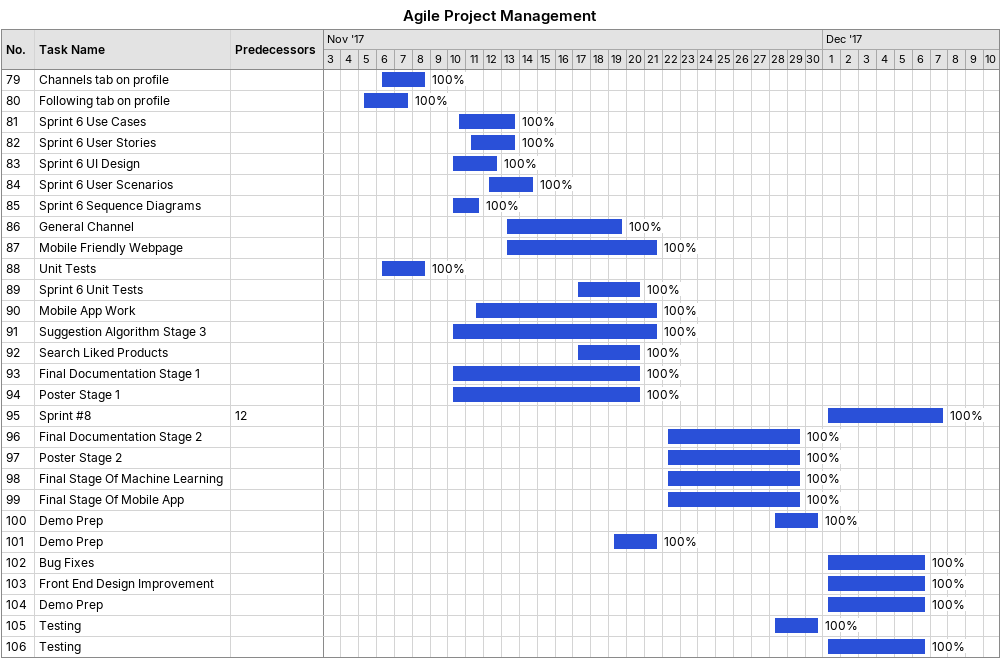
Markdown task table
Agile Project Management

| ID | Task | Start | Finish | Predecessors | % complete |
|---|---|---|---|---|---|
| 79 | Channels tab on profile | 2017-11-06 | 2017-11-08 |  | 100 |
| 80 | Following tab on profile | 2017-11-05 | 2017-11-07 |  | 100 |
| 81 | Sprint 6 Use Cases | 2017-11-10 | 2017-11-13 |  | 100 |
| 82 | Sprint 6 User Stories | 2017-11-11 | 2017-11-13 |  | 100 |
| 83 | Sprint 6 UI Design | 2017-11-10 | 2017-11-12 |  | 100 |
| 84 | Sprint 6 User Scenarios | 2017-11-12 | 2017-11-14 |  | 100 |
| 85 | Sprint 6 Sequence Diagrams | 2017-11-10 | 2017-11-11 |  | 100 |
| 86 | General Channel | 2017-11-13 | 2017-11-19 |  | 100 |
| 87 | Mobile Friendly Webpage | 2017-11-13 | 2017-11-21 |  | 100 |
| 88 | Unit Tests | 2017-11-06 | 2017-11-08 |  | 100 |
| 89 | Sprint 6 Unit Tests | 2017-11-17 | 2017-11-20 |  | 100 |
| 90 | Mobile App Work | 2017-11-11 | 2017-11-21 |  | 100 |
| 91 | Suggestion Algorithm Stage 3 | 2017-11-10 | 2017-11-21 |  | 100 |
| 92 | Search Liked Products | 2017-11-17 | 2017-11-20 |  | 100 |
| 93 | Final Documentation Stage 1 | 2017-11-10 | 2017-11-20 |  | 100 |
| 94 | Poster Stage 1 | 2017-11-10 | 2017-11-20 |  | 100 |
| 95 | Sprint #8 | 2017-12-01 | 2017-12-07 | 12 | 100 |
| 96 | Final Documentation Stage 2 | 2017-11-22 | 2017-11-29 |  | 100 |
| 97 | Poster Stage 2 | 2017-11-22 | 2017-11-29 |  | 100 |
| 98 | Final Stage Of Machine Learning | 2017-11-22 | 2017-11-29 |  | 100 |
| 99 | Final Stage Of Mobile App | 2017-11-22 | 2017-11-29 |  | 100 |
| 100 | Demo Prep | 2017-11-28 | 2017-11-30 |  | 100 |
| 101 | Demo Prep | 2017-11-19 | 2017-11-21 |  | 100 |
| 102 | Bug Fixes | 2017-12-01 | 2017-12-06 |  | 100 |
| 103 | Front End Design Improvement | 2017-12-01 | 2017-12-06 |  | 100 |
| 104 | Demo Prep | 2017-12-01 | 2017-12-06 |  | 100 |
| 105 | Testing | 2017-11-28 | 2017-11-30 |  | 100 |
| 106 | Testing | 2017-12-01 | 2017-12-06 |  | 100 |
